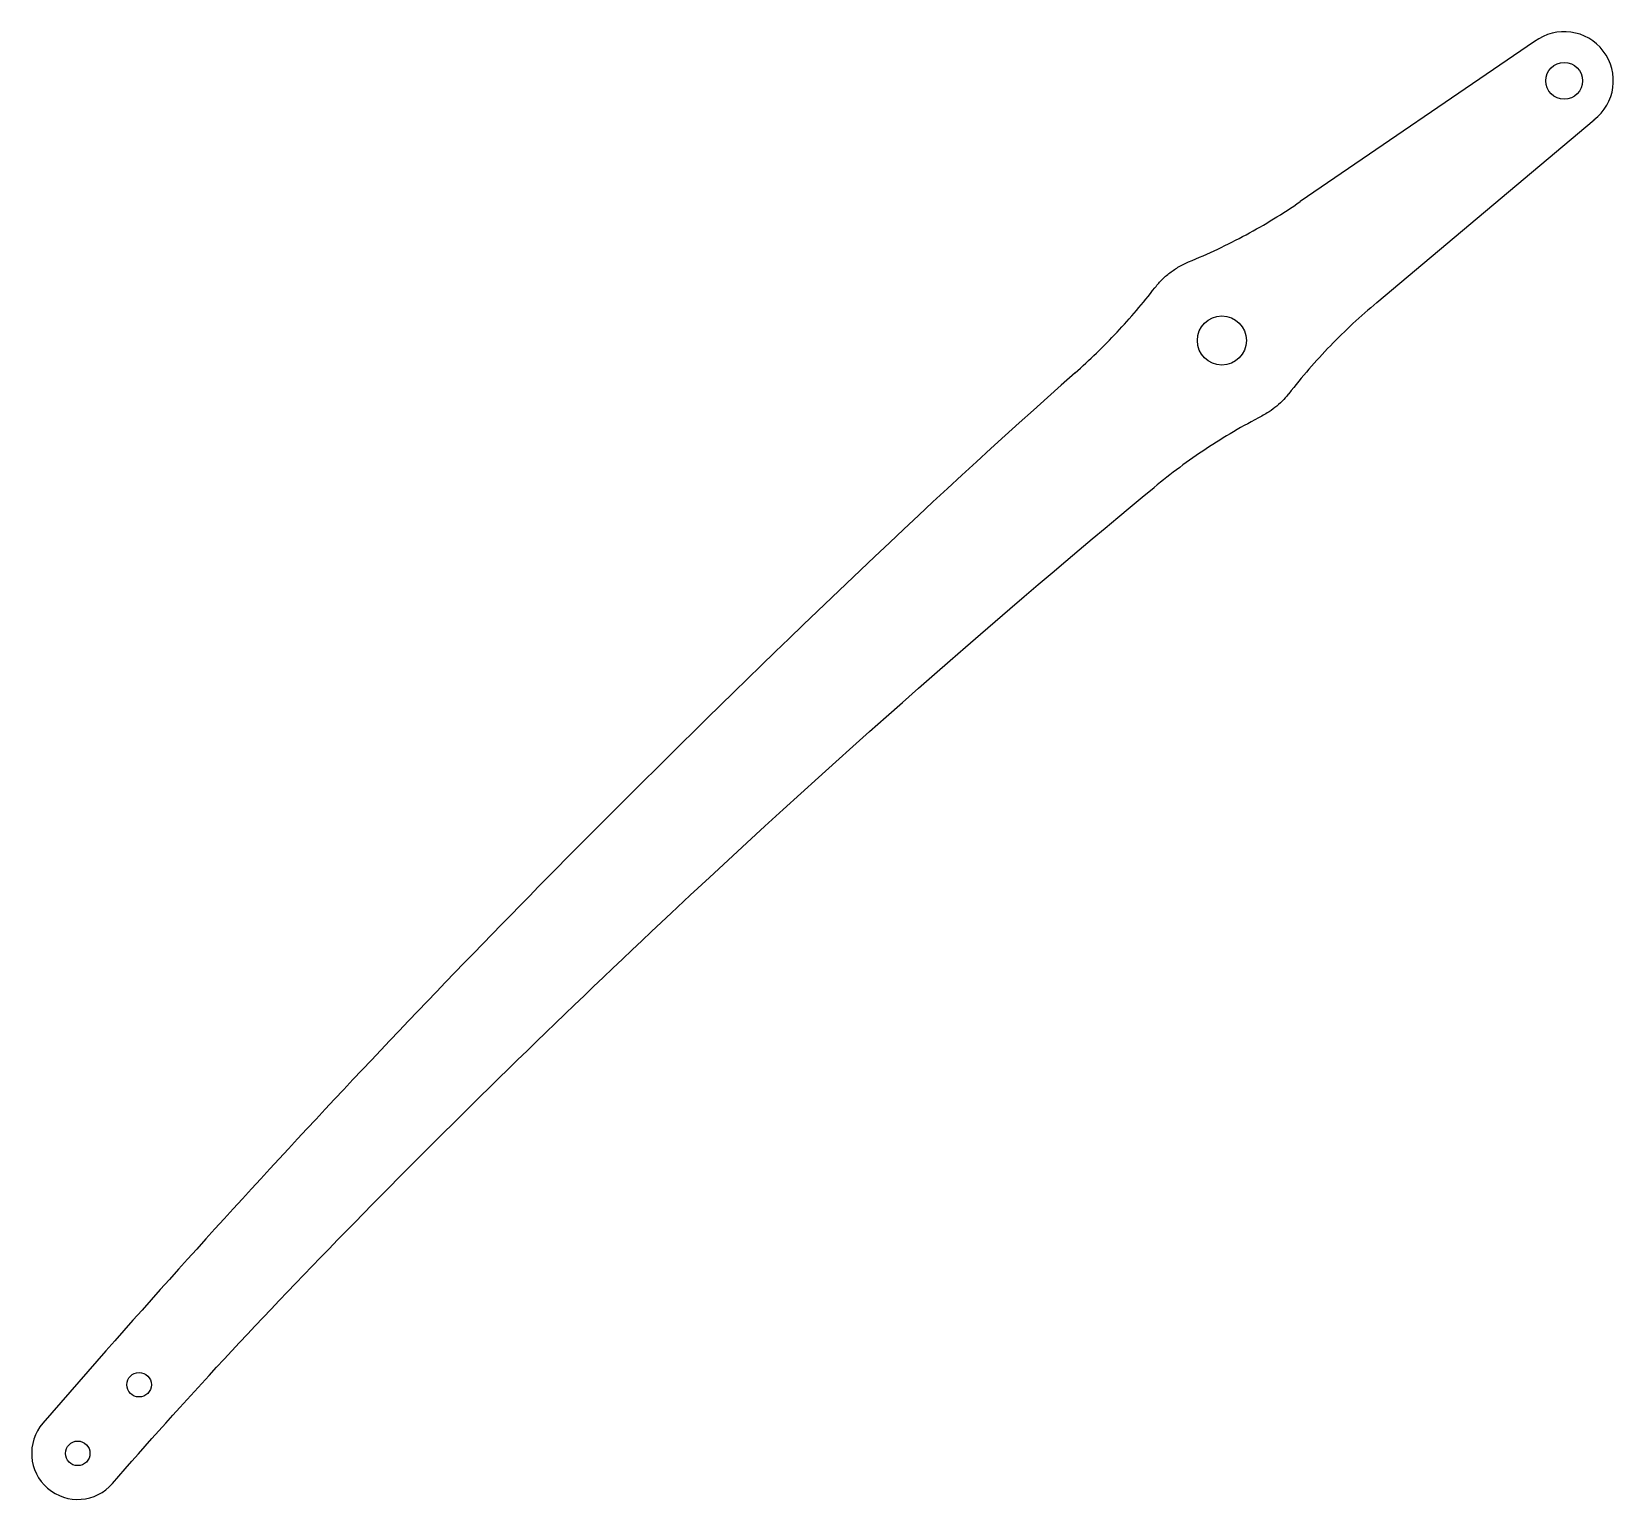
# Model space of a CAD drawing. Header units: millimetres. Extents: x -27 to 102, y -119 to 1.
import ezdxf

# ---------------------------------------------------------------- set-up
doc = ezdxf.new("R2010")
doc.units = ezdxf.units.MM
doc.layers.get('0').update_dxf_attribs({"linetype": 'CONTINUOUS'})

msp = doc.modelspace()

# ---------------------------------------------------------------- linework, layer by layer
for p, q in [((95.39, 0.17), (76.3, -12.86)), ((82.53, -21.08), (100.23, -6.2))]:
    msp.add_line(p, q)
for centre, radius in [((97.8, -3.02), 1.5), ((69.92, -24.17), 2), ((-18.28, -109.21), 1), ((-23.28, -114.8), 1)]:
    msp.add_circle(centre, radius)
for centre, radius, start, end in [((97.8, -3.02), 4, -52.7147, 127.1035), ((-23.28, -114.8), 3.75, 139.1944, 319.1944)]:
    msp.add_arc(centre, radius, start, end)
for points, knots in [([(67.21, -17.77), (68.81, -17.12), (70.37, -16.37), (73.4, -14.74), (74.88, -13.84), (76.3, -12.86)], [0, 0, 0, 0, 0.517574, 0.517574, 1.035149, 1.035149, 1.035149, 1.035149]), ([(64.46, -19.87), (64.47, -19.86), (64.66, -19.62), (65.07, -19.16), (65.76, -18.57), (66.48, -18.11), (66.98, -17.87), (67.21, -17.77)], [-0.9548842, -0.9548842, -0.9548842, -0.9548842, -0.9475774, -0.7102382, -0.4728989, -0.2355596, -0.0414894, -0.0414894, -0.0414894, -0.0414894]), ([(57.96, -26.81), (59.15, -25.76), (60.29, -24.65), (62.46, -22.34), (63.49, -21.13), (64.46, -19.87)], [0, 0, 0, 0, 0.4761975, 0.4761975, 0.952395, 0.952395, 0.952395, 0.952395]), ([(82.53, -21.08), (81.21, -22.19), (79.95, -23.36), (77.56, -25.84), (76.43, -27.14), (75.37, -28.5)], [0, 0, 0, 0, 0.516943, 0.516943, 1.033886, 1.033886, 1.033886, 1.033886]), ([(57.96, -26.81), (46.05, -37.29), (32.16, -50.73), (5.66, -77.15), (-10.55, -94.31), (-26.12, -112.35)], [-11.697464, -11.697464, -11.697464, -11.697464, -7.149518, -7.149518, 0, 0, 0, 0]), ([(75.37, -28.5), (75.35, -28.52), (75.18, -28.73), (74.83, -29.13), (74.25, -29.64), (73.69, -30.03), (73.32, -30.24), (73.18, -30.32)], [0.0499804, 0.0499804, 0.0499804, 0.0499804, 0.0686537, 0.310306, 0.5519584, 0.7936108, 0.9510908, 0.9510908, 0.9510908, 0.9510908]), ([(73.18, -30.32), (71.62, -31.13), (70.1, -32.02), (67.17, -33.96), (65.76, -35.01), (64.4, -36.13)], [0, 0, 0, 0, 0.527198, 0.527198, 1.054396, 1.054396, 1.054396, 1.054396]), ([(-20.44, -117.25), (-9.53, -104.6), (6.62, -88.18), (40.54, -56.21), (54.18, -44.58), (64.4, -36.13)], [-7.329045, -7.329045, -7.329045, -7.329045, -4.119912, -4.119912, -0.862975, -0.862975, -0.862975, -0.862975])]:
    msp.add_open_spline(points, degree=3, knots=knots)

doc.saveas('drawing.dxf')
